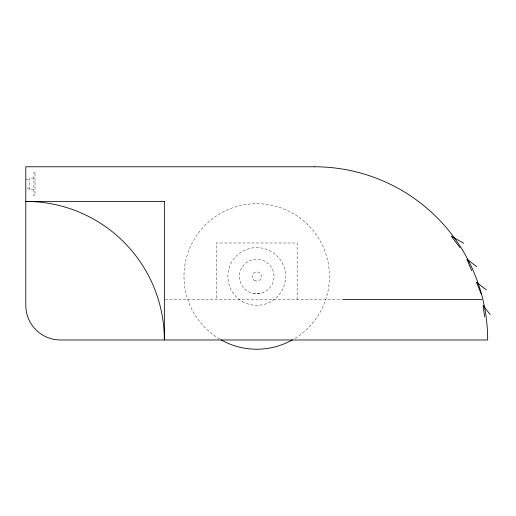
<?xml version="1.0" encoding="UTF-8"?>
<svg xmlns="http://www.w3.org/2000/svg" width="516" height="516" viewBox="0 0 516 516"><rect width="100%" height="100%" fill="white"/><g stroke="black" fill="none" stroke-linecap="round" stroke-linejoin="round"><path stroke-width="0.39" stroke-dasharray="2.58 1.94" d="M259.658 293.546L255.136 293.72A17.318 17.318 0 0 1 242.01 267.359A17.318 17.318 0 0 1 271.461 267.359A17.318 17.318 0 0 1 258.335 293.72L253.814 293.546M33.882 178.214L29.264 178.214L29.264 189.759L33.882 189.759M25.8 179.4L29.264 179.4M27.187 188.572L29.264 188.572M165.165 299.57L343.333 299.57M297.151 299.57L297.151 242.991L216.32 242.991L216.32 299.57M219.687 339.077A72.743 72.743 0 0 1 201.175 229.517A72.743 72.743 0 0 1 312.29 229.517A72.743 72.743 0 0 1 293.785 339.077M35.036 172.557L33.882 172.557L33.882 195.648L35.036 195.648L35.036 172.557M242.301 301.473A28.864 28.864 0 0 0 285.6 276.473A28.864 28.864 0 0 0 242.301 251.473A28.864 28.864 0 0 0 242.301 301.473M254.427 280.472A4.618 4.618 0 0 0 261.354 276.473A4.618 4.618 0 0 0 254.427 272.474A4.618 4.618 0 0 0 254.427 280.472"/><path stroke-width="0.77" d="M343.333 299.57L481.77 299.57M463.781 243.339L451.178 236.064L460.033 247.609M476.771 266.766L466.857 259.155L471.643 270.7M486.336 289.857L476.423 282.246L481.209 293.798M490.2 314.579L483.111 305.343L484.627 316.889M292.424 339.863A72.743 72.743 0 0 1 221.048 339.863M314.47 166.778L25.8 166.778L25.8 305.343A34.643 34.643 0 0 0 60.443 339.98L487.672 339.98A173.202 173.202 0 0 0 314.47 166.778M164.359 201.421L25.8 201.421A138.559 138.559 0 0 1 164.359 339.98L164.359 201.421"/></g></svg>
